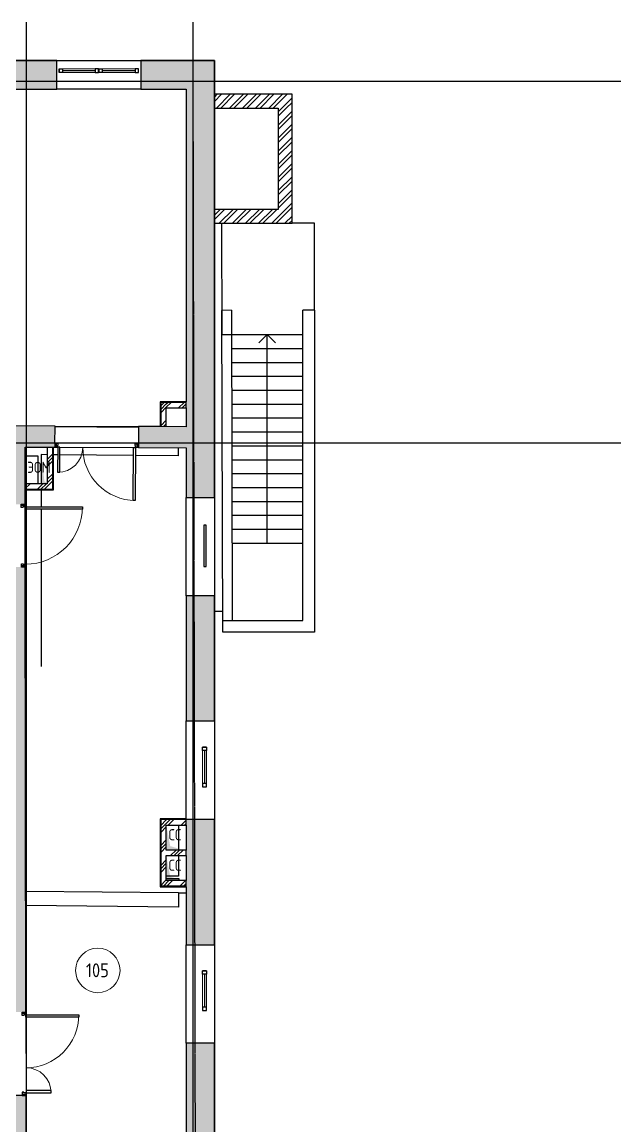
# Model space of a CAD drawing. Header units: millimetres. Extents: x -99936 to 523262, y -63190 to 327013.
# Drawn here: x 482 to 11149, y 24580 to 44422 of the extents above; entities that cross this region are included whole.
import ezdxf

# ---------------------------------------------------------------- set-up
doc = ezdxf.new("R2010")
doc.units = ezdxf.units.MM
for name, pattern in [('ADSK_Линия сетки', [25, 20, -2.5, 0, -2.5]), ('ADSK_Сверху', [4.5, 3, -1.5]), ('ADSK_Снесено', [4.5, 3, -1.5])]:
    doc.linetypes.add(name, pattern=pattern)
for name, color, linetype, lineweight, true_color in [('_ Окна', 5, 'Continuous', 30, 0x0000ff), ('Линии', 7, 'Continuous', 9, 0x00a600), ('Стены внутренние', 5, 'Continuous', 18, 0x0000ff), ('Стены наружные', 1, 'ADSK_Снесено', 18, 0xff0000)]:
    doc.layers.add(name, color=color, linetype=linetype, lineweight=lineweight, true_color=true_color)
for name, color, linetype, lineweight in [('Аннотация', 7, 'Continuous', 9), ('Двери', 251, 'Continuous', 18), ('Лестницы', 7, 'Continuous', 18), ('Марки помещений', 7, 'Continuous', 20), ('Окна', 251, 'Continuous', 18), ('Перекрытие', 7, 'Continuous', 18), ('Стрелки вверх', 7, 'Continuous', 18), ('Узлы', 7, 'Continuous', 18)]:
    doc.layers.add(name, color=color, linetype=linetype, lineweight=lineweight)
doc.styles.add('GOST Common_1', font='GOST Common_0.ttf', dxfattribs={"width": 0.9, "height": 200})
doc.styles.add('GOST Common_2', font='GOST Common_0.ttf', dxfattribs={"width": 0.9, "height": 250})
pattern_1 = [(45, (0, 0), (-179.6051, 179.6051), []), (45, (63.5, 0), (0, 359.2102), []), (45, (-63.5, 0), (0, 359.2102), [])]
pattern_2 = [(45, (0, 0), (-117.8655, 117.8655), []), (45, (78.58, 0), (-117.8655, 117.8655), [])]

# ---------------------------------------------------------------- blocks, each defined once
blk = doc.blocks.new('Витраж-тент со смещением вовне - 60мм 34 сдвиг-2061971-01 План 1-го этажа маркировочный')
at = {"layer": '_ Окна'}
for p, q in [((-352, 25), (-352, -45)), ((-352, 25), (-292, 25)), ((-352, -45), (-352, 25)), ((-292, 25), (-292, -45)), ((352, 25), (292, 25)), ((292, 25), (292, -45)), ((352, -45), (352, 25)), ((352, -45), (352, 25)), ((-292, -45), (-352, -45)), ((-292, -10), (292, -10)), ((292, -45), (352, -45))]:
    blk.add_line(p, q, dxfattribs=at)
at = {"layer": 'Окна'}
for p, q in [((292, 25), (-292, 25)), ((-292, -45), (292, -45))]:
    blk.add_line(p, q, dxfattribs=at)
blk = doc.blocks.new('Витраж-тент со смещением вовне - 60мм 34 сдвиг-2061973-01 План 1-го этажа маркировочный')
at = {"layer": '_ Окна'}
for p, q in [((-357, 25), (-357, -45)), ((-357, 25), (-297, 25)), ((-357, -45), (-357, 25)), ((-297, 25), (-297, -45)), ((357, 25), (297, 25)), ((297, 25), (297, -45)), ((357, -45), (357, 25)), ((357, -45), (357, 25)), ((-297, -45), (-357, -45)), ((-297, -10), (297, -10)), ((297, -45), (357, -45))]:
    blk.add_line(p, q, dxfattribs=at)
at = {"layer": 'Окна'}
for p, q in [((297, 25), (-297, 25)), ((-297, -45), (297, -45))]:
    blk.add_line(p, q, dxfattribs=at)
blk = doc.blocks.new('Витраж-стеклопакет - Глухой стеклопакет 40мм-1233085-01 План 1-го этажа маркировочный')
at = {"layer": '_ Окна'}
for p, q in [((370, 20), (-370, 20)), ((-370, 20), (-370, -20)), ((370, -20), (370, 20)), ((-370, -20), (370, -20))]:
    blk.add_line(p, q, dxfattribs=at)
blk = doc.blocks.new('Витраж-тент со смещением вовне - 60мм 30 сдвиг-1466947-01 План 1-го этажа маркировочный')
at = {"layer": '_ Окна'}
for p, q in [((-357.5, 25), (-357.5, -45)), ((-357.5, 25), (-297.5, 25)), ((-357.5, -45), (-357.5, 25)), ((-297.5, 25), (-297.5, -45)), ((357.5, 25), (297.5, 25)), ((297.5, 25), (297.5, -45)), ((357.5, -45), (357.5, 25)), ((357.5, -45), (357.5, 25)), ((-297.5, -45), (-357.5, -45)), ((-297.5, -10), (297.5, -10)), ((297.5, -45), (357.5, -45))]:
    blk.add_line(p, q, dxfattribs=at)
at = {"layer": 'Окна'}
for p, q in [((297.5, 25), (-297.5, 25)), ((-297.5, -45), (297.5, -45))]:
    blk.add_line(p, q, dxfattribs=at)
blk = doc.blocks.new('AC_Дверь_Двупольная - Д-11п 1500х2200h-2039715-01 План 1-го этажа маркировочный')
at = {"layer": 'Двери', "lineweight": 30}
for p, q in [((-700, 1140), (-660, 1140)), ((-700, 190), (-700, 1140)), ((-660, 1140), (-660, 190)), ((700, 640), (660, 640)), ((660, 640), (660, 190)), ((700, 190), (700, 640)), ((-750, 190), (-730, 190)), ((-750, 120), (-750, 190)), ((-730, 120), (-750, 120)), ((-730, 190), (-700, 190)), ((-730, 120), (-730, 190)), ((-730, 190), (-730, 120)), ((-690, 120), (-730, 120)), ((-660, 190), (-700, 190)), ((-700, 190), (-700, 150)), ((-700, 150), (-690, 150)), ((-690, 150), (-690, 120)), ((660, 190), (700, 190)), ((700, 150), (690, 150)), ((690, 150), (690, 120)), ((690, 120), (730, 120)), ((730, 190), (700, 190)), ((700, 190), (700, 150)), ((730, 120), (730, 190)), ((750, 190), (730, 190)), ((730, 190), (730, 120)), ((730, 120), (750, 120)), ((750, 120), (750, 190))]:
    blk.add_line(p, q, dxfattribs=at)
at = {"layer": 'Двери'}
for centre, radius, start, end in [((-700, 190), 950, 360, 90), ((700, 190), 450, 90, 180)]:
    blk.add_arc(centre, radius, start, end, dxfattribs=at)
blk = doc.blocks.new('AC_Дверь_Однопольная - Д-12п 1130х2200h-1983137-01 План 1-го этажа маркировочный')
at = {"layer": 'Двери', "lineweight": 30}
for p, q in [((-515, 1155), (-475, 1155)), ((-515, 125), (-515, 1155)), ((-475, 1155), (-475, 125)), ((-565, 125), (-545, 125)), ((-565, 55), (-565, 125)), ((-545, 55), (-565, 55)), ((-545, 125), (-515, 125)), ((-545, 55), (-545, 125)), ((-545, 125), (-545, 55)), ((-505, 55), (-545, 55)), ((-475, 125), (-515, 125)), ((-515, 125), (-515, 85)), ((-515, 85), (-505, 85)), ((-505, 85), (-505, 55)), ((505, 85), (515, 85)), ((505, 55), (505, 85)), ((545, 55), (505, 55)), ((515, 125), (545, 125)), ((515, 85), (515, 125)), ((545, 125), (545, 55)), ((545, 125), (565, 125)), ((545, 55), (545, 125)), ((565, 55), (545, 55)), ((565, 125), (565, 55))]:
    blk.add_line(p, q, dxfattribs=at)
at = {"layer": 'Двери'}
blk.add_arc((-515, 125), 1030, 0, 90, dxfattribs=at)
blk = doc.blocks.new('AC_Дверь_Двупольная - Д-11п 1500х2200h-2039716-01 План 1-го этажа маркировочный')
at = {"layer": 'Двери', "lineweight": 30}
for p, q in [((-700, 1075), (-660, 1075)), ((-700, 125), (-700, 1075)), ((-660, 1075), (-660, 125)), ((700, 575), (660, 575)), ((660, 575), (660, 125)), ((700, 125), (700, 575)), ((-750, 125), (-730, 125)), ((-750, 55), (-750, 125)), ((-730, 55), (-750, 55)), ((-730, 125), (-700, 125)), ((-730, 55), (-730, 125)), ((-730, 125), (-730, 55)), ((-690, 55), (-730, 55)), ((-660, 125), (-700, 125)), ((-700, 125), (-700, 85)), ((-700, 85), (-690, 85)), ((-690, 85), (-690, 55)), ((660, 125), (700, 125)), ((700, 85), (690, 85)), ((690, 85), (690, 55)), ((690, 55), (730, 55)), ((730, 125), (700, 125)), ((700, 125), (700, 85)), ((730, 55), (730, 125)), ((750, 125), (730, 125)), ((730, 125), (730, 55)), ((730, 55), (750, 55)), ((750, 55), (750, 125))]:
    blk.add_line(p, q, dxfattribs=at)
at = {"layer": 'Двери'}
for centre, radius, start, end in [((-700, 125), 950, 360, 90), ((700, 125), 450, 90, 180)]:
    blk.add_arc(centre, radius, start, end, dxfattribs=at)
blk = doc.blocks.new('ADSK_Марка_Помещение_ОдноЗначение - Номер-247393-01 План 1-го этажа маркировочный')
at = {"layer": 'Марки помещений'}
blk.add_circle((0, 0), 4, dxfattribs=at)

msp = doc.modelspace()

# ---------------------------------------------------------------- hatches: boundary and pattern name
at = {"layer": 'Стены внутренние', "lineweight": 25, "true_color": 0x636466}
h = msp.add_hatch(dxfattribs=at)
h.set_pattern_fill('FP_3', color=251, style=0, pattern_type=2)
h.set_pattern_definition(pattern_1)
h.paths.add_polyline_path([(3076.239, 37150.475), (3076.239, 37586.482), (2976.239, 37586.482), (2976.239, 37150.924)])
h = msp.add_hatch(dxfattribs=at)
h.set_pattern_fill('FP_3', color=251, style=0, pattern_type=2)
h.set_pattern_definition(pattern_1)
h.paths.add_polyline_path([(3298.054, 37486.482), (3433.499, 37486.482), (3433.499, 37586.482), (3076.239, 37586.482), (3076.239, 37486.482), (3276.481, 37486.482)])
h = msp.add_hatch(color=251, dxfattribs=at)
h.paths.add_polyline_path([(3433.499, 36768.868), (3433.499, 37148.871), (2576.14, 37152.72), (2574.748, 36772.724), (3276.481, 36769.572)])
h.paths.add_polyline_path([(1074.449, 36779.458), (1076.155, 37159.455), (-5768.751, 37190.185), (-5768.751, 36810.181), (1047.013, 36779.582)])
h = msp.add_hatch(color=251, dxfattribs=at)
h.paths.add_polyline_path([(559.91, 20920.991), (559.061, 22167.832), (309.061, 22167.448), (310.979, 20920.991), (559.061, 20920.991)])
h.paths.add_polyline_path([(306.967, 23528.578), (556.967, 23528.963), (554.511, 25125.602), (304.511, 25125.218), (306.939, 23546.788)])
h.paths.add_polyline_path([(302.203, 26625.216), (552.203, 26625.601), (539.896, 34625.559), (289.897, 34625.175), (301.473, 27100.047)])
h.paths.add_polyline_path([(288.158, 35755.173), (538.158, 35755.558), (536.579, 36781.873), (286.579, 36781.873), (287.99, 35864.502)])
h = msp.add_hatch(dxfattribs=at)
h.set_pattern_fill('FP_3', color=251, style=0, pattern_type=2)
h.set_pattern_definition(pattern_1)
h.paths.add_polyline_path([(1013.525, 36024.113), (1036.387, 36024.113), (1036.387, 36779.629), (936.387, 36779.458), (936.387, 36024.113)])
h = msp.add_hatch(dxfattribs=at)
h.set_pattern_fill('FP_3', color=251, style=0, pattern_type=2)
h.set_pattern_definition(pattern_1)
h.paths.add_polyline_path([(925.748, 36024.113), (936.387, 36024.113), (936.387, 36124.113), (537.591, 36124.113), (538.158, 36024.113), (921.132, 36024.113)])
h = msp.add_hatch(dxfattribs=at)
h.set_pattern_fill('FP_3', color=251, style=0, pattern_type=2)
h.set_pattern_definition(pattern_1)
h.paths.add_polyline_path([(3077.549, 28988.557), (3077.549, 30088.557), (2977.549, 30088.557), (2977.549, 28988.557)])
h = msp.add_hatch(dxfattribs=at)
h.set_pattern_fill('FP_3', color=251, style=0, pattern_type=2)
h.set_pattern_definition(pattern_1)
h.paths.add_polyline_path([(3276.481, 29988.557), (3433.499, 29988.557), (3433.499, 30088.557), (3077.549, 30088.557), (3077.549, 29988.557), (3159.367, 29988.557)])
h = msp.add_hatch(dxfattribs=at)
h.set_pattern_fill('FP_3', color=251, style=0, pattern_type=2)
h.set_pattern_definition(pattern_1)
h.paths.add_polyline_path([(3148.26, 29438.557), (3433.499, 29438.557), (3433.499, 29538.557), (3077.549, 29538.557), (3077.549, 29438.557)])
h = msp.add_hatch(dxfattribs=at)
h.set_pattern_fill('FP_3', color=251, style=0, pattern_type=2)
h.set_pattern_definition(pattern_1)
h.paths.add_polyline_path([(3276.481, 28888.557), (3433.499, 28888.557), (3432.481, 28988.557), (2977.549, 28988.557), (2977.549, 28888.557), (3148.26, 28888.557)])
at = {"layer": 'Стены наружные', "linetype": 'Continuous', "lineweight": 25, "true_color": 0x636466}
h = msp.add_hatch(color=251, dxfattribs=at)
h.paths.add_polyline_path([(3433.499, 43218.869), (3433.499, 43728.869), (2619.639, 43728.869), (2619.639, 43218.869)])
h.paths.add_polyline_path([(365.271, 43218.869), (1109.639, 43218.869), (1109.639, 43728.869), (-371.398, 43728.869), (-371.398, 43218.869), (311.552, 43218.869)])
h.paths.add_polyline_path([(-2624.76, 43218.869), (-1881.398, 43218.869), (-1881.398, 43728.869), (-3402.397, 43728.869), (-3402.397, 43218.869), (-2625.561, 43218.869)])
h.paths.add_polyline_path([(-4912.397, 43218.869), (-4912.397, 43728.869), (-6278.751, 43728.869), (-6278.751, 43218.869), (-5768.751, 43218.869)])
h = msp.add_hatch(color=251, dxfattribs=at)
h.paths.add_polyline_path([(3943.499, 20918.632), (3943.499, 22112.622), (3433.499, 22112.622), (3433.499, 20918.632), (3538.477, 20918.632)])
h.paths.add_polyline_path([(3943.499, 23832.622), (3943.499, 26067.617), (3433.499, 26067.617), (3433.499, 23832.622), (3538.477, 23832.622)])
h.paths.add_polyline_path([(3538.477, 27837.617), (3943.499, 27837.617), (3943.499, 30088.557), (3433.499, 30088.557), (3433.499, 27837.617), (3501.059, 27837.617)])
h.paths.add_polyline_path([(3943.499, 31858.557), (3943.499, 34107.643), (3433.499, 34107.643), (3433.499, 31858.557), (3493.352, 31858.557)])
h.paths.add_polyline_path([(3493.352, 35877.643), (3943.499, 35877.643), (3943.499, 43728.869), (3433.499, 43728.869), (3433.499, 35877.643), (3488.69, 35877.643)])
h = msp.add_hatch(dxfattribs=at)
h.set_pattern_fill('FP_2', color=251, style=0, pattern_type=2)
h.set_pattern_definition(pattern_2)
h.paths.add_polyline_path([(3943.499, 42873.46), (5340.419, 42873.46), (5340.419, 43123.46), (3943.499, 43123.46)])
h = msp.add_hatch(dxfattribs=at)
h.set_pattern_fill('FP_2', color=251, style=0, pattern_type=2)
h.set_pattern_definition(pattern_2)
h.paths.add_polyline_path([(5340.419, 40805.315), (5340.419, 42873.46), (5090.419, 42873.46), (5090.419, 40805.315)])
h = msp.add_hatch(dxfattribs=at)
h.set_pattern_fill('FP_2', color=251, style=0, pattern_type=2)
h.set_pattern_definition(pattern_2)
h.paths.add_polyline_path([(5090.419, 40805.315), (5090.419, 41055.315), (3943.499, 41055.315), (3943.499, 40805.315), (4072.856, 40805.315)])
at = {"layer": 'Узлы', "lineweight": 25, "true_color": 0x636466}
for points in [[(836.387, 36124.113), (936.387, 36124.113), (883.006, 36170.732), (836.387, 36614.292), (836.387, 36170.732)], [(3077.549, 29538.557), (3380.909, 29538.557), (3148.26, 29609.268), (3077.549, 29988.557), (3077.549, 29609.268)], [(3298.03, 28988.557), (3380.909, 28988.557), (3148.26, 29059.268), (3077.549, 29438.557), (3077.549, 28988.557), (3296.691, 28988.557)]]:
    msp.add_hatch(color=251, dxfattribs=at).paths.add_polyline_path(points)

# ---------------------------------------------------------------- linework, layer by layer
at = {"linetype": 'ADSK_Линия сетки', "lineweight": 25}
for p, q in [((559.91, -4984.787), (559.91, 44421.852)), ((3559.91, -4984.787), (3559.91, 44421.852)), ((-11086.225, 43356.788), (57141.718, 43356.788)), ((-11086.225, 36856.788), (57141.718, 36856.788))]:
    msp.add_line(p, q, dxfattribs=at)
at = {"color": 251, "lineweight": 25, "true_color": 0x636466}
msp.add_lwpolyline([(290.499, 8529.252), (-6141.042, 8529.252), (-6278.751, 43728.869), (3943.499, 43728.869), (3943.499, 20918.632), (3330.095, 20918.632), (3381.633, 13081.218)], dxfattribs=at)
at = {"layer": 'Лестницы', "color": 251, "lineweight": 25, "true_color": 0x636466}
for p, q in [((4241.256, 38805.315), (5531.256, 38805.315)), ((4250.456, 38555.315), (5531.256, 38555.315)), ((4250.456, 38555.315), (5531.256, 38555.315)), ((4251.144, 38305.315), (5531.256, 38305.315)), ((4251.144, 38305.315), (5531.256, 38305.315)), ((4251.832, 38055.315), (5531.256, 38055.315)), ((4251.832, 38055.315), (5531.256, 38055.315)), ((4252.52, 37805.315), (5531.256, 37805.315)), ((4252.52, 37805.315), (5531.256, 37805.315)), ((4253.208, 37555.315), (5531.256, 37555.315)), ((4253.208, 37555.315), (5531.256, 37555.315)), ((4253.896, 37305.315), (5531.256, 37305.315)), ((4253.896, 37305.315), (5531.256, 37305.315)), ((4254.583, 37055.315), (5531.256, 37055.315)), ((4254.583, 37055.315), (5531.256, 37055.315)), ((4255.271, 36805.315), (5531.256, 36805.315)), ((4255.271, 36805.315), (5531.256, 36805.315)), ((4255.959, 36555.315), (5531.256, 36555.315)), ((4255.959, 36555.315), (5531.256, 36555.315)), ((4256.647, 36305.315), (5531.256, 36305.315)), ((4256.647, 36305.315), (5531.256, 36305.315)), ((4257.335, 36055.315), (5531.256, 36055.315)), ((4257.335, 36055.315), (5531.256, 36055.315)), ((4258.022, 35805.315), (5531.256, 35805.315)), ((4258.022, 35805.315), (5531.256, 35805.315)), ((4258.71, 35555.315), (5531.256, 35555.315)), ((4258.71, 35555.315), (5531.256, 35555.315)), ((4259.398, 35305.315), (5531.256, 35305.315)), ((4259.398, 35305.315), (5531.256, 35305.315)), ((4260.086, 35055.315), (5531.256, 35055.315)), ((4260.086, 35055.315), (5531.256, 35055.315))]:
    msp.add_line(p, q, dxfattribs=at)
at = {"layer": 'Линии', "color": 251, "lineweight": 25, "true_color": 0x636466}
for p, q in [((4248.571, 39240.527), (4078.572, 39240.06)), ((4094.487, 33455.315), (4078.572, 39240.06)), ((4248.571, 39240.527), (4263.91, 33665.315)), ((5531.256, 33665.315), (5531.256, 39240.315)), ((5741.256, 39240.315), (5531.256, 39240.315)), ((5741.256, 39240.315), (5741.256, 33455.315)), ((1076.129, 37153.764), (2576.079, 37139.175)), ((1164.448, 36779.054), (2484.435, 36773.128)), ((3289.387, 36769.515), (3287.955, 36622.227)), ((564.423, 36624.113), (764.423, 36624.113)), ((564.423, 36124.113), (564.423, 36624.113)), ((764.423, 36624.113), (764.423, 36124.113)), ((827.469, 36646.159), (827.469, 36124.113)), ((936.387, 36645.099), (827.469, 36646.159)), ((1123.838, 36643.276), (1048.387, 36644.01)), ((2483.792, 36630.048), (1163.837, 36642.887)), ((3287.955, 36622.227), (2523.791, 36629.659)), ((764.423, 36124.113), (564.423, 36124.113)), ((827.469, 36012.113), (827.469, 35706.003)), ((539.819, 34675.559), (538.296, 35665.558)), ((827.469, 35666.003), (827.469, 32840.355)), ((4093.461, 33828.361), (3943.499, 33827.949)), ((4093.462, 33827.861), (3943.499, 33827.449)), ((4093.909, 33665.315), (5531.256, 33665.315)), ((5741.256, 33455.315), (4094.487, 33455.315)), ((3077.549, 29026.952), (3301.415, 29024.552)), ((3301.415, 29024.552), (3301.029, 28988.557)), ((3298.693, 28770.62), (548.867, 28793.945)), ((3298.693, 28770.62), (3295.948, 28514.582)), ((3295.948, 28514.582), (549.252, 28544.028))]:
    msp.add_line(p, q, dxfattribs=at)
at = {"layer": 'Перекрытие', "color": 251, "linetype": 'ADSK_Сверху', "lineweight": 25, "true_color": 0x636466}
msp.add_line((3555.579, 43317.351), (3602.444, 20805.681), dxfattribs=at)
at = {"layer": 'Перекрытие', "color": 251, "lineweight": 25, "true_color": 0x636466}
for p, q in [((4072.856, 40805.315), (4078.763, 38805.315)), ((5741.256, 40805.315), (5340.419, 40805.315)), ((5741.256, 39240.315), (5741.256, 40805.315)), ((4078.763, 38805.315), (5531.256, 38805.315)), ((3295.054, 29988.557), (3296.393, 29538.557)), ((3296.691, 29438.557), (3297.796, 29067.131)), ((3297.796, 29067.131), (3077.549, 29068.999)), ((3298.693, 28770.62), (3433.499, 28769.476))]:
    msp.add_line(p, q, dxfattribs=at)
at = {"layer": 'Стены внутренние', "color": 251, "lineweight": 25, "true_color": 0x636466}
for p, q in [((2964.239, 37598.482), (2964.239, 37150.978)), ((3433.499, 37598.482), (2964.239, 37598.482)), ((3433.499, 37486.482), (3433.499, 37596.482)), ((3076.239, 37150.475), (3076.239, 37486.482)), ((3076.239, 37486.482), (3433.499, 37486.482)), ((1076.155, 37159.455), (-5768.751, 37190.185)), ((1074.763, 36849.458), (1076.155, 37159.455)), ((1076.155, 37159.455), (2576.14, 37152.72)), ((2576.14, 37152.72), (2574.748, 36842.724)), ((2964.239, 37150.978), (2576.14, 37152.72)), ((3433.499, 37148.871), (2966.239, 37150.969)), ((536.579, 36781.873), (1046.387, 36779.584)), ((537.76, 36014.113), (536.579, 36781.873)), ((936.387, 36780.078), (936.387, 36124.113)), ((1048.387, 36012.113), (1048.387, 36779.575)), ((1048.387, 36779.575), (1074.449, 36779.458)), ((2574.434, 36772.724), (3433.499, 36768.868)), ((936.387, 36124.113), (537.591, 36124.113)), ((537.763, 36012.113), (1048.387, 36012.113)), ((538.158, 35755.558), (537.763, 36012.113)), ((552.203, 26625.601), (539.896, 34625.559)), ((2965.549, 30100.557), (2965.549, 28876.557)), ((3433.499, 30100.557), (2965.549, 30100.557)), ((3077.549, 29538.557), (3077.549, 29988.557)), ((3077.549, 29988.557), (3433.499, 29988.557)), ((3433.499, 29988.557), (3433.499, 30100.557)), ((3433.499, 29538.557), (3077.549, 29538.557)), ((3077.549, 28988.557), (3077.549, 29438.557)), ((3077.549, 29438.557), (3433.499, 29438.557)), ((3433.499, 29438.557), (3433.499, 29538.557)), ((3433.499, 28988.557), (3077.549, 28988.557)), ((3433.499, 28878.557), (3433.499, 28988.557)), ((2965.549, 28876.557), (3433.499, 28876.557)), ((552.342, 26535.601), (554.372, 25215.602)), ((484.511, 25125.495), (304.511, 25125.218)), ((560.979, 20920.991), (554.511, 25125.602))]:
    msp.add_line(p, q, dxfattribs=at)
at = {"layer": 'Стены наружные', "color": 251, "linetype": 'Continuous', "lineweight": 25, "true_color": 0x636466}
for p, q in [((1109.639, 43728.869), (-371.398, 43728.869)), ((1109.639, 43218.869), (1109.639, 43728.869)), ((1109.639, 43728.869), (2619.639, 43728.869)), ((3943.499, 43728.869), (2619.639, 43728.869)), ((2619.639, 43728.869), (2619.639, 43218.869)), ((3943.499, 35877.643), (3943.499, 43728.869)), ((-371.398, 43218.869), (1109.639, 43218.869)), ((2619.639, 43218.869), (1109.639, 43218.869)), ((2619.639, 43218.869), (3433.499, 43218.869)), ((3433.499, 43218.869), (3433.499, 37598.482)), ((5340.419, 43123.46), (3943.499, 43123.46)), ((5340.419, 40805.315), (5340.419, 43123.46)), ((3943.499, 42873.46), (5090.419, 42873.46)), ((5090.419, 42873.46), (5090.419, 41055.315)), ((5090.419, 41055.315), (3943.499, 41055.315)), ((3943.499, 40805.315), (5340.419, 40805.315)), ((3433.499, 37486.482), (3433.499, 37148.871)), ((3433.499, 36768.868), (3433.499, 35877.643)), ((3433.499, 35877.643), (3943.499, 35877.643)), ((3433.499, 34107.643), (3433.499, 35877.643)), ((3943.499, 35877.643), (3943.499, 34107.643)), ((3943.499, 34107.643), (3433.499, 34107.643)), ((3433.499, 34107.643), (3433.499, 31858.557)), ((3943.499, 31858.557), (3943.499, 34107.643)), ((3433.499, 31858.557), (3943.499, 31858.557)), ((3433.499, 30100.557), (3433.499, 31858.557)), ((3943.499, 31858.557), (3943.499, 30088.557)), ((3943.499, 30088.557), (3433.499, 30088.557)), ((3433.499, 29988.557), (3433.499, 29538.557)), ((3943.499, 27837.617), (3943.499, 30088.557)), ((3433.499, 29438.557), (3433.499, 28988.557)), ((3433.499, 28876.557), (3433.499, 27837.617)), ((3433.499, 27837.617), (3943.499, 27837.617)), ((3433.499, 26067.617), (3433.499, 27837.617)), ((3943.499, 27837.617), (3943.499, 26067.617)), ((3943.499, 26067.617), (3433.499, 26067.617)), ((3433.499, 26067.617), (3433.499, 23832.622)), ((3943.499, 23832.622), (3943.499, 26067.617))]:
    msp.add_line(p, q, dxfattribs=at)
at = {"layer": 'Стены наружные', "color": 251, "lineweight": 25, "true_color": 0x636466}
for p, q in [((3433.499, 37596.482), (2964.239, 37596.482)), ((2966.239, 37598.482), (2966.239, 37150.969)), ((2976.239, 37596.482), (2976.239, 37598.482)), ((2976.239, 37586.482), (2976.239, 37150.924)), ((3433.499, 37586.482), (2976.239, 37586.482)), ((3433.499, 37596.482), (3433.499, 37598.482)), ((2964.239, 37150.978), (2966.239, 37150.969)), ((1036.387, 36024.113), (1036.387, 36779.629)), ((1048.387, 36779.575), (1046.387, 36779.584)), ((1046.387, 36012.113), (1046.387, 36779.584)), ((537.745, 36024.113), (1036.387, 36024.113)), ((537.76, 36014.113), (537.763, 36012.113)), ((537.76, 36014.113), (1048.387, 36014.113)), ((1036.387, 36014.113), (1036.387, 36012.113)), ((3433.499, 30098.557), (2965.549, 30098.557)), ((2967.549, 30100.557), (2967.549, 28876.557)), ((2977.549, 30098.557), (2977.549, 30100.557)), ((2977.549, 30088.557), (2977.549, 28888.557)), ((3433.499, 30088.557), (2977.549, 30088.557)), ((2967.549, 28888.557), (2965.549, 28888.557)), ((3433.499, 28878.557), (2965.549, 28878.557)), ((3433.499, 28888.557), (2977.549, 28888.557)), ((3433.499, 28876.557), (3433.499, 28878.557))]:
    msp.add_line(p, q, dxfattribs=at)
at = {"layer": 'Стрелки вверх', "color": 251, "lineweight": 25, "true_color": 0x636466}
for p, q in [((4891.256, 38805.315), (4741.256, 38655.315)), ((4891.256, 38555.315), (4891.256, 38805.315)), ((4891.256, 38805.315), (5041.256, 38655.315)), ((4891.256, 38305.315), (4891.256, 38555.315)), ((4891.256, 38055.315), (4891.256, 38305.315)), ((4891.256, 37805.315), (4891.256, 38055.315)), ((4891.256, 37555.315), (4891.256, 37805.315)), ((4891.256, 37305.315), (4891.256, 37555.315)), ((4891.256, 37055.315), (4891.256, 37305.315)), ((4891.256, 36805.315), (4891.256, 37055.315)), ((4891.256, 36555.315), (4891.256, 36805.315)), ((4891.256, 36305.315), (4891.256, 36555.315)), ((4891.256, 36055.315), (4891.256, 36305.315)), ((4891.256, 35805.315), (4891.256, 36055.315)), ((4891.256, 35555.315), (4891.256, 35805.315)), ((4891.256, 35305.315), (4891.256, 35555.315)), ((4891.256, 35055.315), (4891.256, 35305.315))]:
    msp.add_line(p, q, dxfattribs=at)

# ---------------------------------------------------------------- block references
at = {"layer": '_ Окна', "color": 251, "lineweight": 25, "true_color": 0x636466}
for name, p in [('Витраж-тент со смещением вовне - 60мм 34 сдвиг-2061971-01 План 1-го этажа маркировочный', (1503.639, 43558.869)), ('Витраж-тент со смещением вовне - 60мм 34 сдвиг-2061973-01 План 1-го этажа маркировочный', (2220.639, 43558.869))]:
    msp.add_blockref(name, p, dxfattribs=at)
at = {"layer": '_ Окна', "color": 251, "lineweight": 25, "true_color": 0x636466, "rotation": 270.0000000000003}
for p in [(3773.499, 31031.057), (3773.499, 27010.117)]:
    msp.add_blockref('Витраж-тент со смещением вовне - 60мм 30 сдвиг-1466947-01 План 1-го этажа маркировочный', p, dxfattribs=at)
at = {"layer": 'Двери', "color": 251, "lineweight": 25, "true_color": 0x636466}
for name, p, rotation in [('AC_Дверь_Двупольная - Д-11п 1500х2200h-2039715-01 План 1-го этажа маркировочный', (1825.294, 36966.089), 179.7427720539908), ('AC_Дверь_Однопольная - Д-12п 1130х2200h-1983137-01 План 1-го этажа маркировочный', (414.027, 35190.366), 270.0881417659776), ('AC_Дверь_Двупольная - Д-11п 1500х2200h-2039716-01 План 1-го этажа маркировочный', (428.357, 25875.409), 270.0881417659776)]:
    msp.add_blockref(name, p, dxfattribs=dict(at, rotation=rotation))
at = {"layer": 'Марки помещений', "color": 251, "lineweight": 25, "true_color": 0x636466, "xscale": 99.99999999999993, "yscale": 99.99999999999993, "zscale": 99.99999999999993}
msp.add_blockref('ADSK_Марка_Помещение_ОдноЗначение - Номер-247393-01 План 1-го этажа маркировочный', (1845.096, 27374.455), dxfattribs=at)
at = {"layer": 'Окна', "color": 251, "lineweight": 25, "true_color": 0x636466, "rotation": 270.0000000000003}
msp.add_blockref('Витраж-стеклопакет - Глухой стеклопакет 40мм-1233085-01 План 1-го этажа маркировочный', (3773.499, 35007.643), dxfattribs=at)

# ---------------------------------------------------------------- texts
at = {"layer": 'Аннотация', "color": 251, "lineweight": 25, "true_color": 0x636466, "char_height": 200, "attachment_point": 1, "style": 'GOST Common_1'}
for s, insert, width in [('ЭОМ', (573.46, 36518.026), 555.56944), ('СС', (3119.421, 29914.544), 317.46825), ('СС', (3119.421, 29364.544), 317.46825)]:
    msp.add_mtext(s, dxfattribs=dict(at, insert=insert, width=width))
at = {"layer": 'Марки помещений', "color": 251, "lineweight": 25, "true_color": 0x636466, "insert": (1632.689, 27502.18), "char_height": 250, "width": 526.70869, "attachment_point": 1, "style": 'GOST Common_2'}
msp.add_mtext('105', dxfattribs=at)

doc.saveas('drawing.dxf')
